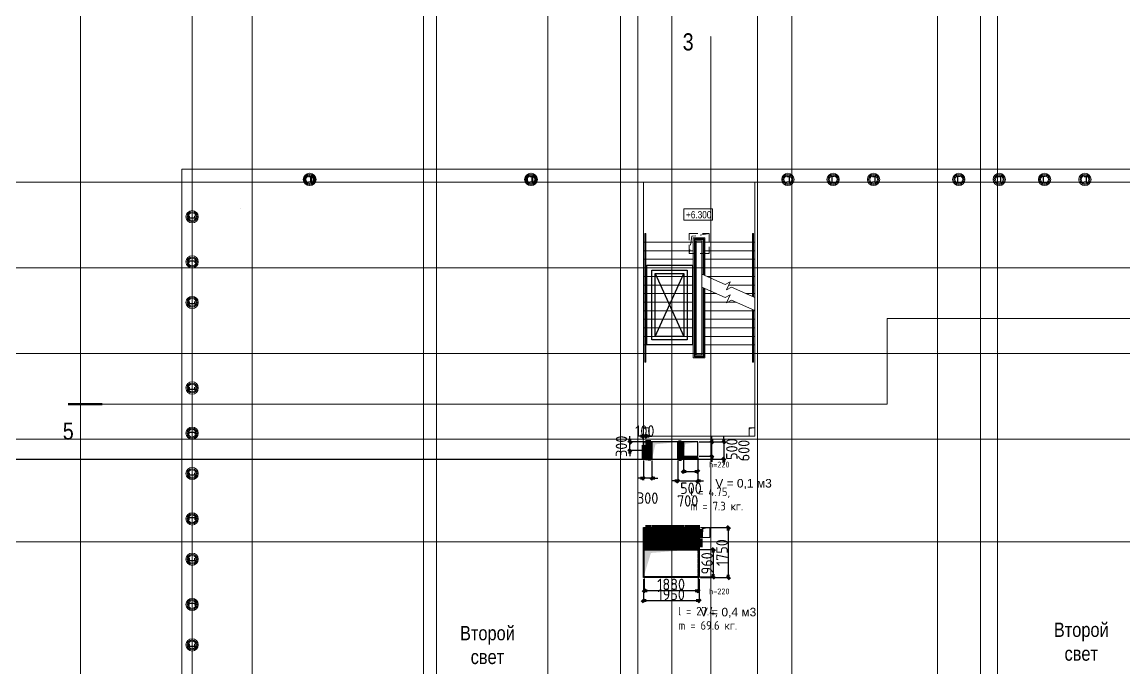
# Model space of a CAD drawing. Header units: millimetres. Extents: x -65509 to 912790, y 446 to 713294.
# Drawn here: x 148945 to 187520, y 406960 to 429590 of the extents above; entities that cross this region are included whole.
import ezdxf
from ezdxf.enums import TextEntityAlignment as Align

# ---------------------------------------------------------------- set-up
doc = ezdxf.new("R2010")
doc.units = ezdxf.units.MM
for name, pattern in [('CENTER2', [28.575, 19.05, -3.175, 3.175, -3.175]), ('DASHED', [19.05, 12.7, -6.35]), ('HIDDEN', [9.525, 6.35, -3.175])]:
    doc.linetypes.add(name, pattern=pattern)
doc.layers.get('Defpoints').update_dxf_attribs({"color": 250})
for name, color, linetype, lineweight in [('1-основные', 7, 'Continuous', 0), ('10.5) Арматура', 6, 'Continuous', 60), ('10.6) Диафрагмы', 90, 'Continuous', 30), ('АР_Отверстия', 250, 'Continuous', 9), ('АР_Отметка', 250, 'Continuous', 13), ('АР_Разрезы марка', 7, 'Continuous', 13), ('АР_Ф_ЛК', 250, 'Continuous', 5), ('ВК_Шахты', 250, 'Continuous', 9), ('КМ_Фахверки', 250, 'Continuous', 25), ('КМ_Фахверки_марка_наружные', 3, 'Continuous', 0), ('ОВ_Классы', 250, 'Continuous', 0), ('ОВ_Кондиционирование', 250, 'Continuous', 25), ('ОВ_Шахты', 250, 'Continuous', 5), ('РД_Оси_100', 250, 'Continuous', 0)]:
    doc.layers.add(name, color=color, linetype=linetype, lineweight=lineweight)
doc.layers.add('АР_Делит', color=250, linetype='Continuous', lineweight=0, plot=False)
doc.layers.add('РД_Кровля', color=250, linetype='Continuous', lineweight=25, plot=False)
doc.styles.add('Arial_Narrow_08', font='ARIALN.TTF', dxfattribs={"width": 0.8})
doc.styles.get("Standard").update_dxf_attribs({"font": 'arial.ttf'})
doc.styles.add('style1', font='ARIALN.TTF')
doc.styles.add('СПДС', font='isocpeur.ttf', dxfattribs={"width": 0.9})
doc.dimstyles.new('Размера А3', dxfattribs={"dimtxt": 400, "dimasz": 100, "dimexe": 70, "dimexo": 50, "dimgap": 20, "dimtad": 1, "dimdec": 0, "dimrnd": 10, "dimzin": 0, "dimdsep": 46, "dimtxsty": 'СПДС', "dimblk": 'ARROWHEAD_6', "dimcen": 1, "dimazin": 0, "dimtfac": 1, "dimtdec": 0, "dimtmove": 2, "dimatfit": 0, "dimfxl": 1, "dimtolj": 1, "dimtzin": 0, "dimarcsym": 0})

# ---------------------------------------------------------------- blocks, each defined once
blk = doc.blocks.new('СОШ_2200_АР_ОСИ_М100_28.05.24')
at = {"layer": 'АР_Делит', "color": 5, "linetype": 'DASHED'}
blk.add_lwpolyline([(-355, 13145), (-355, 100855), (37145, 100855), (37145, 129155), (72745, 129155), (72745, 135155), (114955, 135155), (114955, -355)], dxfattribs=at)
at = {"layer": 'РД_Оси_100', "linetype": 'CENTER2'}
for p, q in [((37500, -6155), (37500, 139938.679)), ((49960, -6155), (49960, 139938.679)), ((63600, -6155), (63600, 139938.679)), ((65100, -6155), (65100, 139938.679)), ((-5954.958, 128700), (119910, 128700)), ((-5954.958, 125700), (119910, 125700)), ((-5954.958, 122700), (119910, 122700)), ((-5954.958, 119700), (119910, 119700)), ((-5954.958, 116100), (119910, 116100)), ((35037.55, 116100), (119910, 116100))]:
    blk.add_line(p, q, dxfattribs=at)
at = {"layer": 'РД_Оси_100', "color": 1, "linetype": 'CENTER2'}
blk.add_line((39600, -6155), (39600, 139938.679), dxfattribs=at)
blk.add_lwpolyline([(33600, 139938.679), (33600, -6155)], dxfattribs=at)
at = {"layer": 'РД_Оси_100', "linetype": 'CENTER2'}
for points in [[(45530, 139938.679), (45600, 139538.679), (45600, -6163.457)], [(46060, -6163.105), (46060, 139538.679), (46130, 139938.679)], [(52500, 139938.679), (52500, -5755), (52358.276, -6155)], [(53100, 139938.679), (53100, -5755), (52949.266, -6155)], [(54300, 139938.679), (54300, -6155)], [(57300, 139938.679), (57300, -6155)], [(58500, 139938.679), (58500, -6155)], [(65700, -6155), (65700, 139938.679)]]:
    blk.add_lwpolyline(points, dxfattribs=at)
blk = doc.blocks.new('ЛК_3900х8900_2эт')
at = {"color": 5}
for points in [[(6500, 3815), (2300, 3815), (2300, 3855), (6800, 3855), (6800, 3815), (6500, 3815)], [(4129, 45), (2300, 45), (2300, 85), (4146, 85)], [(4601, 85), (6800, 85), (6800, 45), (4583, 45)]]:
    blk.add_lwpolyline(points, dxfattribs=at)
at = {"layer": 'АР_Делит'}
blk.add_lwpolyline([(-300, 3900), (8600, 3900), (8600, 0), (-300, 0)], close=True, dxfattribs=at)
at = {"layer": 'АР_Ф_ЛК', "color": 5}
for p, q in [((2600, 3900), (2600, 3855)), ((2900, 3900), (2900, 3855)), ((3200, 3900), (3200, 3855)), ((3500, 3900), (3500, 3855)), ((3800, 3900), (3800, 3855)), ((4100, 3900), (4100, 3855)), ((4400, 3900), (4400, 3855)), ((4700, 3900), (4700, 3855)), ((5000, 3900), (5000, 3855)), ((5300, 3900), (5300, 3855)), ((5600, 3900), (5600, 3855)), ((5900, 3900), (5900, 3855)), ((6200, 3900), (6200, 3855)), ((6500, 3900), (6500, 3855)), ((2600, 3815), (2600, 2155)), ((2900, 3815), (2900, 2155)), ((3200, 3815), (3200, 2155)), ((3500, 3815), (3500, 2155)), ((3800, 3815), (3800, 2155)), ((4100, 3815), (4100, 2155)), ((4400, 3815), (4400, 2155)), ((4700, 3815), (4700, 2155)), ((5000, 3815), (5000, 2155)), ((5300, 3815), (5300, 2155)), ((5600, 3815), (5600, 2155)), ((5900, 3815), (5900, 2155)), ((6200, 3815), (6200, 2155)), ((6500, 3815), (6500, 2155)), ((2600, 2115), (2600, 2090)), ((2600, 2050), (2600, 1850)), ((2900, 2115), (2900, 2090)), ((3200, 2115), (3200, 2090)), ((3500, 2115), (3500, 2090)), ((3800, 2115), (3800, 2090)), ((4100, 2115), (4100, 2090)), ((4400, 2115), (4400, 2090)), ((4700, 2115), (4700, 2090)), ((5000, 2115), (5000, 2090)), ((5300, 2115), (5300, 2090)), ((5600, 2115), (5600, 2090)), ((5900, 2115), (5900, 2090)), ((6200, 2115), (6200, 2090)), ((6500, 2115), (6500, 2090)), ((6500, 2050), (6500, 1850)), ((2600, 1810), (2600, 1785)), ((2600, 1745), (2600, 85)), ((2900, 1810), (2900, 1785)), ((2900, 1745), (2900, 85)), ((3200, 1810), (3200, 1785)), ((3200, 1745), (3200, 85)), ((3500, 1810), (3500, 1785)), ((3500, 1745), (3500, 85)), ((3800, 1810), (3800, 1785)), ((3800, 1745), (3800, 85)), ((4100, 1810), (4100, 1785)), ((4100, 1745), (4100, 85)), ((4400, 1810), (4400, 1785)), ((4400, 1745), (4400, 661)), ((4700, 1810), (4700, 1785)), ((4700, 1745), (4700, 1341)), ((5300, 1671), (5300, 85)), ((5600, 1810), (5600, 1785)), ((5600, 1745), (5600, 85)), ((5900, 1810), (5900, 1785)), ((5900, 1745), (5900, 85)), ((6200, 1810), (6200, 1785)), ((6200, 1745), (6200, 85)), ((6500, 1810), (6500, 1785)), ((6500, 1745), (6500, 85)), ((5000, 912), (5000, 85)), ((2600, 45), (2600, 0)), ((2900, 45), (2900, 0)), ((3200, 45), (3200, 0)), ((3500, 45), (3500, 0)), ((3800, 45), (3800, 0)), ((4100, 45), (4100, 0)), ((4700, 309), (4700, 85)), ((4700, 45), (4700, 0)), ((5000, 45), (5000, 0)), ((5300, 45), (5300, 0)), ((5600, 45), (5600, 0)), ((5900, 45), (5900, 0)), ((6200, 45), (6200, 0)), ((6500, 45), (6500, 0))]:
    blk.add_line(p, q, dxfattribs=at)
at = {"layer": 'АР_Ф_ЛК'}
for points in [[(6500, 2985, 0, 150, 0), (6034, 2985, 0, 0, 0), (2600, 2985, 0, 0, 0)], [(2600, 915, 0, 150, 0), (3066, 915, 0, 0, 0), (4400, 915, 0, 0, 0)], [(5122, 915, 0, 150, 0), (5588, 915, 0, 0, 0), (6500, 915, 0, 0, 0)]]:
    blk.add_lwpolyline(points, format="xyseb", dxfattribs=at)
at = {"layer": 'АР_Ф_ЛК', "color": 5}
for points in [[(4878, 1745), (2445, 1745), (2445, 2155), (6655, 2155), (6655, 1745), (5333, 1745)], [(4896, 1785), (2485, 1785), (2485, 2115), (6615, 2115), (6615, 1785), (5350, 1785)], [(4907, 1810), (2510, 1810), (2510, 2090), (6590, 2090), (6590, 1810), (5361, 1810)]]:
    blk.add_lwpolyline(points, dxfattribs=at)
for points in [[(2550, 2050), (6550, 2050), (6550, 1850), (2550, 1850)], [(2600, 2050), (6500, 2050), (6500, 1850), (2600, 1850)]]:
    blk.add_lwpolyline(points, close=True, dxfattribs=at)
at = {"layer": 'АР_Ф_ЛК', "lineweight": 0}
for points in [[(4924, 1850), (4567, 1039), (4659, 862), (4373, 988), (4466, 811), (4109, 0)], [(5379, 1850), (5022, 1039), (5114, 862), (4828, 988), (4921, 811), (4564, 0)]]:
    blk.add_lwpolyline(points, dxfattribs=at)
blk = doc.blocks.new('Отметка_план')
at = {"color": 7}
blk.add_lwpolyline([(0, 0), (10, 0), (10, 4), (0, 4)], close=True, dxfattribs=at)
at = {"style": 'Arial_Narrow_08', "width": 0.8}
blk.add_attdef('OTMG', text='', height=2.5, dxfattribs=at).set_placement((9.06, 0.7), align=Align.RIGHT)
blk = doc.blocks.new('otv')
at = {"linetype": 'Continuous'}
blk.add_lwpolyline([(0, -1), (0, 0), (1, 0), (1, -1)], close=True, dxfattribs=at)
blk.add_solid([(0, -1), (0, 0), (0.135, -0.137), (1, 0)], dxfattribs=at)
blk = doc.blocks.new('Люк_ЛК_кровля')
for points in [[(-300, 1300), (2500, 1300), (2500, -300), (-300, -300)], [(-120, 1120), (2320, 1120), (2320, -120), (-120, -120)], [(0, 1000), (2200, 1000), (2200, 0), (0, 0)]]:
    blk.add_lwpolyline(points, close=True)
for points in [[(0, 1000), (2200, 0)], [(2200, 1000), (0, 0)]]:
    blk.add_lwpolyline(points)
blk = doc.blocks.new('otv пунктир')
at = {"linetype": 'HIDDEN', "ltscale": 0.07}
blk.add_lwpolyline([(0, 0), (0, 1), (1, 1), (1, 0)], close=True, dxfattribs=at)
blk.add_lwpolyline([(0, 1), (0.135, 0.137), (1, 0)], dxfattribs=at)
blk = doc.blocks.new('Ф_пеноблок 200')
at = {"layer": 'АР_Делит', "color": 1}
for radius in [216, 173, 136]:
    blk.add_circle((103, -42), radius, dxfattribs=at)
at = {"layer": 'КМ_Фахверки'}
blk.add_lwpolyline([(0, -75), (0, 0), (200, 0), (200, -75)], dxfattribs=at)
blk = doc.blocks.new('ARROWHEAD_6')
at = {"color": 0, "linetype": 'Continuous'}
for p, q in [((0, 0), (-1, 0)), ((-0.5, -0.5), (0.5, 0.5))]:
    blk.add_line(p, q, dxfattribs=at)
blk = doc.blocks.new('*D924')
at = {"layer": '10.6) Диафрагмы', "color": 0, "lineweight": -2, "transparency": 16777216}
for p, q in [((170729, 410099), (170729, 409598)), ((172609, 410099), (172609, 409598)), ((172509, 409668), (170829, 409668))]:
    blk.add_line(p, q, dxfattribs=at)
at = {"layer": 'Defpoints', "color": 0, "lineweight": 25, "transparency": 16777216}
for p in [(170729, 410149), (172609, 410149), (170729, 409668)]:
    blk.add_point(p, dxfattribs=at)
at = {"layer": '10.6) Диафрагмы', "color": 0, "lineweight": -2, "transparency": 16777216, "xscale": 100, "yscale": 100, "zscale": 100, "rotation": 180}
blk.add_blockref('ARROWHEAD_6', (170729, 409668), dxfattribs=at)
at = {"layer": '10.6) Диафрагмы', "color": 0, "lineweight": -2, "transparency": 16777216, "xscale": 100, "yscale": 100, "zscale": 100}
blk.add_blockref('ARROWHEAD_6', (172609, 409668), dxfattribs=at)
at = {"layer": '10.6) Диафрагмы', "color": 0, "lineweight": 25, "transparency": 16777216, "insert": (171669, 409888), "char_height": 400, "attachment_point": 5, "style": 'СПДС'}
blk.add_mtext('\\A1;1880', dxfattribs=at)
blk = doc.blocks.new('*D925')
at = {"layer": '10.6) Диафрагмы', "color": 0, "lineweight": -2, "transparency": 16777216}
for p, q in [((170697, 410077), (170697, 409249)), ((172647, 410077), (172647, 409249)), ((170797, 409319), (172547, 409319))]:
    blk.add_line(p, q, dxfattribs=at)
at = {"layer": 'Defpoints', "color": 0, "lineweight": 25, "transparency": 16777216}
for p in [(170697, 410127), (172647, 410127), (172647, 409319)]:
    blk.add_point(p, dxfattribs=at)
at = {"layer": '10.6) Диафрагмы', "color": 0, "lineweight": -2, "transparency": 16777216, "xscale": 100, "yscale": 100, "zscale": 100, "rotation": 180}
blk.add_blockref('ARROWHEAD_6', (170697, 409319), dxfattribs=at)
at = {"layer": '10.6) Диафрагмы', "color": 0, "lineweight": -2, "transparency": 16777216, "xscale": 100, "yscale": 100, "zscale": 100}
blk.add_blockref('ARROWHEAD_6', (172647, 409319), dxfattribs=at)
at = {"layer": '10.6) Диафрагмы', "color": 0, "lineweight": 25, "transparency": 16777216, "insert": (171672, 409539), "char_height": 400, "attachment_point": 5, "style": 'СПДС'}
blk.add_mtext('\\A1;1950', dxfattribs=at)
blk = doc.blocks.new('*D926')
at = {"layer": '10.6) Диафрагмы', "color": 0, "lineweight": -2, "transparency": 16777216}
for p, q in [((172659, 411105), (173215, 411105)), ((173145, 411005), (173145, 410249)), ((172659, 410149), (173215, 410149))]:
    blk.add_line(p, q, dxfattribs=at)
at = {"layer": 'Defpoints', "color": 0, "lineweight": 25, "transparency": 16777216}
for p in [(172609, 411105), (172609, 410149), (173145, 410149)]:
    blk.add_point(p, dxfattribs=at)
at = {"layer": '10.6) Диафрагмы', "color": 0, "lineweight": -2, "transparency": 16777216, "xscale": 100, "yscale": 100, "zscale": 100}
for p, rotation in [((173145, 411105), 90), ((173145, 410149), 270)]:
    blk.add_blockref('ARROWHEAD_6', p, dxfattribs=dict(at, rotation=rotation))
at = {"layer": '10.6) Диафрагмы', "color": 0, "lineweight": 25, "transparency": 16777216, "insert": (172925, 410627), "char_height": 400, "attachment_point": 5, "rotation": 90, "style": 'СПДС'}
blk.add_mtext('\\A1;960', dxfattribs=at)
blk = doc.blocks.new('*D927')
at = {"layer": '10.6) Диафрагмы', "color": 0, "lineweight": -2, "transparency": 16777216}
for p, q in [((172697, 411877), (173739, 411877)), ((173669, 411777), (173669, 410227)), ((172698, 410127), (173739, 410127))]:
    blk.add_line(p, q, dxfattribs=at)
at = {"layer": 'Defpoints', "color": 0, "lineweight": 25, "transparency": 16777216}
for p in [(172647, 411877), (172648, 410127), (173669, 410127)]:
    blk.add_point(p, dxfattribs=at)
at = {"layer": '10.6) Диафрагмы', "color": 0, "lineweight": -2, "transparency": 16777216, "xscale": 100, "yscale": 100, "zscale": 100}
for p, rotation in [((173669, 411877), 90), ((173669, 410127), 270)]:
    blk.add_blockref('ARROWHEAD_6', p, dxfattribs=dict(at, rotation=rotation))
at = {"layer": '10.6) Диафрагмы', "color": 0, "lineweight": 25, "transparency": 16777216, "insert": (173449, 411002), "char_height": 400, "attachment_point": 5, "rotation": 90, "style": 'СПДС'}
blk.add_mtext('\\A1;1750', dxfattribs=at)
blk = doc.blocks.new('*D928')
at = {"layer": '10.6) Диафрагмы', "color": 0, "lineweight": -2, "transparency": 16777216}
for p, q in [((173093, 414977), (173093, 415077)), ((172647, 414877), (173163, 414877)), ((173093, 414377), (173093, 414877)), ((172647, 414377), (173163, 414377)), ((173093, 414277), (173093, 414177))]:
    blk.add_line(p, q, dxfattribs=at)
at = {"layer": 'Defpoints', "color": 0, "lineweight": 25, "transparency": 16777216}
for p in [(172597, 414877), (173093, 414877), (172597, 414377)]:
    blk.add_point(p, dxfattribs=at)
at = {"layer": '10.6) Диафрагмы', "color": 0, "lineweight": -2, "transparency": 16777216, "xscale": 100, "yscale": 100, "zscale": 100}
for p, rotation in [((173093, 414877), 270), ((173093, 414377), 90)]:
    blk.add_blockref('ARROWHEAD_6', p, dxfattribs=dict(at, rotation=rotation))
at = {"layer": '10.6) Диафрагмы', "color": 0, "lineweight": 25, "transparency": 16777216, "insert": (173793, 414627), "char_height": 400, "attachment_point": 5, "rotation": 90, "style": 'СПДС'}
blk.add_mtext('\\A1;500', dxfattribs=at)
blk = doc.blocks.new('*D929')
at = {"layer": '10.6) Диафрагмы', "color": 0, "lineweight": -2, "transparency": 16777216}
for p, q in [((173514, 414977), (173514, 415077)), ((172647, 414877), (173584, 414877)), ((173514, 414877), (173514, 414278)), ((50, 414278), (173584, 414278)), ((173514, 414178), (173514, 414078))]:
    blk.add_line(p, q, dxfattribs=at)
at = {"layer": 'Defpoints', "color": 0, "lineweight": 25, "transparency": 16777216}
for p in [(172597, 414877), (0, 414278), (173514, 414278)]:
    blk.add_point(p, dxfattribs=at)
at = {"layer": '10.6) Диафрагмы', "color": 0, "lineweight": -2, "transparency": 16777216, "xscale": 100, "yscale": 100, "zscale": 100}
for p, rotation in [((173514, 414877), 270), ((173514, 414278), 90)]:
    blk.add_blockref('ARROWHEAD_6', p, dxfattribs=dict(at, rotation=rotation))
at = {"layer": '10.6) Диафрагмы', "color": 0, "lineweight": 25, "transparency": 16777216, "insert": (174214, 414577), "char_height": 400, "attachment_point": 5, "rotation": 90, "style": 'СПДС'}
blk.add_mtext('\\A1;600', dxfattribs=at)
blk = doc.blocks.new('*D930')
at = {"layer": '10.6) Диафрагмы', "color": 0, "lineweight": -2, "transparency": 16777216}
for p, q in [((171897, 414227), (171897, 413443)), ((172597, 414228), (172597, 413443)), ((171797, 413513), (171697, 413513)), ((171897, 413513), (172597, 413513)), ((172697, 413513), (172797, 413513))]:
    blk.add_line(p, q, dxfattribs=at)
at = {"layer": 'Defpoints', "color": 0, "lineweight": 25, "transparency": 16777216}
for p in [(171897, 414277), (172597, 414278), (172597, 413513)]:
    blk.add_point(p, dxfattribs=at)
at = {"layer": '10.6) Диафрагмы', "color": 0, "lineweight": -2, "transparency": 16777216, "xscale": 100, "yscale": 100, "zscale": 100}
blk.add_blockref('ARROWHEAD_6', (171897, 413513), dxfattribs=at)
at = {"layer": '10.6) Диафрагмы', "color": 0, "lineweight": -2, "transparency": 16777216, "xscale": 100, "yscale": 100, "zscale": 100, "rotation": 180}
blk.add_blockref('ARROWHEAD_6', (172597, 413513), dxfattribs=at)
at = {"layer": '10.6) Диафрагмы', "color": 0, "lineweight": 25, "transparency": 16777216, "insert": (172247, 412813), "char_height": 400, "attachment_point": 5, "style": 'СПДС'}
blk.add_mtext('\\A1;700', dxfattribs=at)
blk = doc.blocks.new('*D931')
at = {"layer": '10.6) Диафрагмы', "color": 0, "lineweight": -2, "transparency": 16777216}
for p, q in [((172097, 414327), (172097, 413778)), ((172597, 414327), (172597, 413778)), ((172197, 413848), (172497, 413848))]:
    blk.add_line(p, q, dxfattribs=at)
at = {"layer": 'Defpoints', "color": 0, "lineweight": 25, "transparency": 16777216}
for p in [(172097, 414377), (172597, 414377), (172597, 413848)]:
    blk.add_point(p, dxfattribs=at)
at = {"layer": '10.6) Диафрагмы', "color": 0, "lineweight": -2, "transparency": 16777216, "xscale": 100, "yscale": 100, "zscale": 100, "rotation": 180}
blk.add_blockref('ARROWHEAD_6', (172097, 413848), dxfattribs=at)
at = {"layer": '10.6) Диафрагмы', "color": 0, "lineweight": -2, "transparency": 16777216, "xscale": 100, "yscale": 100, "zscale": 100}
blk.add_blockref('ARROWHEAD_6', (172597, 413848), dxfattribs=at)
at = {"layer": '10.6) Диафрагмы', "color": 0, "lineweight": 25, "transparency": 16777216, "insert": (172362, 413258), "char_height": 400, "attachment_point": 5, "style": 'СПДС'}
blk.add_mtext('\\A1;500', dxfattribs=at)
blk = doc.blocks.new('*D932')
at = {"layer": '10.6) Диафрагмы', "color": 0, "lineweight": -2, "transparency": 16777216}
for p, q in [((170697, 414228), (170697, 413540)), ((170997, 414228), (170997, 413540)), ((170597, 413610), (170497, 413610)), ((170997, 413610), (170697, 413610)), ((171097, 413610), (171197, 413610))]:
    blk.add_line(p, q, dxfattribs=at)
at = {"layer": 'Defpoints', "color": 0, "lineweight": 25, "transparency": 16777216}
for p in [(170697, 414278), (170997, 414278), (170697, 413610)]:
    blk.add_point(p, dxfattribs=at)
at = {"layer": '10.6) Диафрагмы', "color": 0, "lineweight": -2, "transparency": 16777216, "xscale": 100, "yscale": 100, "zscale": 100}
blk.add_blockref('ARROWHEAD_6', (170697, 413610), dxfattribs=at)
at = {"layer": '10.6) Диафрагмы', "color": 0, "lineweight": -2, "transparency": 16777216, "xscale": 100, "yscale": 100, "zscale": 100, "rotation": 180}
blk.add_blockref('ARROWHEAD_6', (170997, 413610), dxfattribs=at)
at = {"layer": '10.6) Диафрагмы', "color": 0, "lineweight": 25, "transparency": 16777216, "insert": (170847, 412910), "char_height": 400, "attachment_point": 5, "style": 'СПДС'}
blk.add_mtext('\\A1;300', dxfattribs=at)
blk = doc.blocks.new('*D933')
at = {"layer": '10.6) Диафрагмы', "color": 0, "lineweight": -2, "transparency": 16777216}
for p, q in [((170597, 415077), (170497, 415077)), ((170697, 414927), (170697, 415147)), ((170797, 415077), (170697, 415077)), ((170797, 415127), (170797, 415147)), ((170897, 415077), (170997, 415077))]:
    blk.add_line(p, q, dxfattribs=at)
at = {"layer": 'Defpoints', "color": 0, "lineweight": 25, "transparency": 16777216}
for p in [(170697, 415077), (170797, 415077), (170697, 414877)]:
    blk.add_point(p, dxfattribs=at)
at = {"layer": '10.6) Диафрагмы', "color": 0, "lineweight": -2, "transparency": 16777216, "xscale": 100, "yscale": 100, "zscale": 100}
blk.add_blockref('ARROWHEAD_6', (170697, 415077), dxfattribs=at)
at = {"layer": '10.6) Диафрагмы', "color": 0, "lineweight": -2, "transparency": 16777216, "xscale": 100, "yscale": 100, "zscale": 100, "rotation": 180}
blk.add_blockref('ARROWHEAD_6', (170797, 415077), dxfattribs=at)
at = {"layer": '10.6) Диафрагмы', "color": 0, "lineweight": 25, "transparency": 16777216, "insert": (170747, 415262), "char_height": 400, "attachment_point": 5, "style": 'СПДС'}
blk.add_mtext('\\A1;100', dxfattribs=at)
blk = doc.blocks.new('*D934')
at = {"layer": '10.6) Диафрагмы', "color": 0, "lineweight": -2, "transparency": 16777216}
for p, q in [((170228, 414977), (170228, 415077)), ((170743, 414877), (170158, 414877)), ((170228, 414577), (170228, 414877)), ((170743, 414577), (170158, 414577)), ((170228, 414477), (170228, 414377))]:
    blk.add_line(p, q, dxfattribs=at)
at = {"layer": 'Defpoints', "color": 0, "lineweight": 25, "transparency": 16777216}
for p in [(170228, 414877), (170793, 414877), (170793, 414577)]:
    blk.add_point(p, dxfattribs=at)
at = {"layer": '10.6) Диафрагмы', "color": 0, "lineweight": -2, "transparency": 16777216, "xscale": 100, "yscale": 100, "zscale": 100}
for p, rotation in [((170228, 414877), 270), ((170228, 414577), 90)]:
    blk.add_blockref('ARROWHEAD_6', p, dxfattribs=dict(at, rotation=rotation))
at = {"layer": '10.6) Диафрагмы', "color": 0, "lineweight": 25, "transparency": 16777216, "insert": (169928, 414727), "char_height": 400, "attachment_point": 5, "rotation": 90, "style": 'СПДС'}
blk.add_mtext('\\A1;300', dxfattribs=at)
blk = doc.blocks.new('*D1027')
at = {"layer": '10.5) Арматура', "color": 0, "lineweight": -2, "transparency": 16777216}
for p, q in [((170729, 410099), (170729, 409598)), ((172609, 410099), (172609, 409598)), ((172509, 409668), (170829, 409668))]:
    blk.add_line(p, q, dxfattribs=at)
at = {"layer": 'Defpoints', "color": 0, "lineweight": 25, "transparency": 16777216}
for p in [(170729, 410149), (172609, 410149), (170729, 409668)]:
    blk.add_point(p, dxfattribs=at)
at = {"layer": '10.5) Арматура', "color": 0, "lineweight": -2, "transparency": 16777216, "xscale": 100, "yscale": 100, "zscale": 100, "rotation": 180}
blk.add_blockref('ARROWHEAD_6', (170729, 409668), dxfattribs=at)
at = {"layer": '10.5) Арматура', "color": 0, "lineweight": -2, "transparency": 16777216, "xscale": 100, "yscale": 100, "zscale": 100}
blk.add_blockref('ARROWHEAD_6', (172609, 409668), dxfattribs=at)
at = {"layer": '10.5) Арматура', "color": 0, "lineweight": 25, "transparency": 16777216, "insert": (171669, 409888), "char_height": 400, "attachment_point": 5, "style": 'СПДС'}
blk.add_mtext('\\A1;1880', dxfattribs=at)
blk = doc.blocks.new('*D1028')
at = {"layer": '10.5) Арматура', "color": 0, "lineweight": -2, "transparency": 16777216}
for p, q in [((170697, 410077), (170697, 409249)), ((172647, 410077), (172647, 409249)), ((170797, 409319), (172547, 409319))]:
    blk.add_line(p, q, dxfattribs=at)
at = {"layer": 'Defpoints', "color": 0, "lineweight": 25, "transparency": 16777216}
for p in [(170697, 410127), (172647, 410127), (172647, 409319)]:
    blk.add_point(p, dxfattribs=at)
at = {"layer": '10.5) Арматура', "color": 0, "lineweight": -2, "transparency": 16777216, "xscale": 100, "yscale": 100, "zscale": 100, "rotation": 180}
blk.add_blockref('ARROWHEAD_6', (170697, 409319), dxfattribs=at)
at = {"layer": '10.5) Арматура', "color": 0, "lineweight": -2, "transparency": 16777216, "xscale": 100, "yscale": 100, "zscale": 100}
blk.add_blockref('ARROWHEAD_6', (172647, 409319), dxfattribs=at)
at = {"layer": '10.5) Арматура', "color": 0, "lineweight": 25, "transparency": 16777216, "insert": (171672, 409539), "char_height": 400, "attachment_point": 5, "style": 'СПДС'}
blk.add_mtext('\\A1;1950', dxfattribs=at)
blk = doc.blocks.new('*D1029')
at = {"layer": '10.5) Арматура', "color": 0, "lineweight": -2, "transparency": 16777216}
for p, q in [((172659, 411105), (173215, 411105)), ((173145, 411005), (173145, 410249)), ((172659, 410149), (173215, 410149))]:
    blk.add_line(p, q, dxfattribs=at)
at = {"layer": 'Defpoints', "color": 0, "lineweight": 25, "transparency": 16777216}
for p in [(172609, 411105), (172609, 410149), (173145, 410149)]:
    blk.add_point(p, dxfattribs=at)
at = {"layer": '10.5) Арматура', "color": 0, "lineweight": -2, "transparency": 16777216, "xscale": 100, "yscale": 100, "zscale": 100}
for p, rotation in [((173145, 411105), 90), ((173145, 410149), 270)]:
    blk.add_blockref('ARROWHEAD_6', p, dxfattribs=dict(at, rotation=rotation))
at = {"layer": '10.5) Арматура', "color": 0, "lineweight": 25, "transparency": 16777216, "insert": (172925, 410627), "char_height": 400, "attachment_point": 5, "rotation": 90, "style": 'СПДС'}
blk.add_mtext('\\A1;960', dxfattribs=at)
blk = doc.blocks.new('*D1030')
at = {"layer": '10.5) Арматура', "color": 0, "lineweight": -2, "transparency": 16777216}
for p, q in [((172697, 411877), (173739, 411877)), ((173669, 411777), (173669, 410227)), ((172698, 410127), (173739, 410127))]:
    blk.add_line(p, q, dxfattribs=at)
at = {"layer": 'Defpoints', "color": 0, "lineweight": 25, "transparency": 16777216}
for p in [(172647, 411877), (172648, 410127), (173669, 410127)]:
    blk.add_point(p, dxfattribs=at)
at = {"layer": '10.5) Арматура', "color": 0, "lineweight": -2, "transparency": 16777216, "xscale": 100, "yscale": 100, "zscale": 100}
for p, rotation in [((173669, 411877), 90), ((173669, 410127), 270)]:
    blk.add_blockref('ARROWHEAD_6', p, dxfattribs=dict(at, rotation=rotation))
at = {"layer": '10.5) Арматура', "color": 0, "lineweight": 25, "transparency": 16777216, "insert": (173449, 411002), "char_height": 400, "attachment_point": 5, "rotation": 90, "style": 'СПДС'}
blk.add_mtext('\\A1;1750', dxfattribs=at)
blk = doc.blocks.new('*D1031')
at = {"layer": '10.5) Арматура', "color": 0, "lineweight": -2, "transparency": 16777216}
for p, q in [((173093, 414977), (173093, 415077)), ((172647, 414877), (173163, 414877)), ((173093, 414377), (173093, 414877)), ((172647, 414377), (173163, 414377)), ((173093, 414277), (173093, 414177))]:
    blk.add_line(p, q, dxfattribs=at)
at = {"layer": 'Defpoints', "color": 0, "lineweight": 25, "transparency": 16777216}
for p in [(172597, 414877), (173093, 414877), (172597, 414377)]:
    blk.add_point(p, dxfattribs=at)
at = {"layer": '10.5) Арматура', "color": 0, "lineweight": -2, "transparency": 16777216, "xscale": 100, "yscale": 100, "zscale": 100}
for p, rotation in [((173093, 414877), 270), ((173093, 414377), 90)]:
    blk.add_blockref('ARROWHEAD_6', p, dxfattribs=dict(at, rotation=rotation))
at = {"layer": '10.5) Арматура', "color": 0, "lineweight": 25, "transparency": 16777216, "insert": (173793, 414627), "char_height": 400, "attachment_point": 5, "rotation": 90, "style": 'СПДС'}
blk.add_mtext('\\A1;500', dxfattribs=at)
blk = doc.blocks.new('*D1032')
at = {"layer": '10.5) Арматура', "color": 0, "lineweight": -2, "transparency": 16777216}
for p, q in [((173514, 414977), (173514, 415077)), ((172647, 414877), (173584, 414877)), ((173514, 414877), (173514, 414278)), ((50, 414278), (173584, 414278)), ((173514, 414178), (173514, 414078))]:
    blk.add_line(p, q, dxfattribs=at)
at = {"layer": 'Defpoints', "color": 0, "lineweight": 25, "transparency": 16777216}
for p in [(172597, 414877), (0, 414278), (173514, 414278)]:
    blk.add_point(p, dxfattribs=at)
at = {"layer": '10.5) Арматура', "color": 0, "lineweight": -2, "transparency": 16777216, "xscale": 100, "yscale": 100, "zscale": 100}
for p, rotation in [((173514, 414877), 270), ((173514, 414278), 90)]:
    blk.add_blockref('ARROWHEAD_6', p, dxfattribs=dict(at, rotation=rotation))
at = {"layer": '10.5) Арматура', "color": 0, "lineweight": 25, "transparency": 16777216, "insert": (174214, 414577), "char_height": 400, "attachment_point": 5, "rotation": 90, "style": 'СПДС'}
blk.add_mtext('\\A1;600', dxfattribs=at)
blk = doc.blocks.new('*D1001')
at = {"layer": '10.5) Арматура', "color": 0, "lineweight": -2, "transparency": 16777216}
for p, q in [((171897, 414227), (171897, 413443)), ((172597, 414228), (172597, 413443)), ((171797, 413513), (171697, 413513)), ((171897, 413513), (172597, 413513)), ((172697, 413513), (172797, 413513))]:
    blk.add_line(p, q, dxfattribs=at)
at = {"layer": 'Defpoints', "color": 0, "lineweight": 25, "transparency": 16777216}
for p in [(171897, 414277), (172597, 414278), (172597, 413513)]:
    blk.add_point(p, dxfattribs=at)
at = {"layer": '10.5) Арматура', "color": 0, "lineweight": -2, "transparency": 16777216, "xscale": 100, "yscale": 100, "zscale": 100}
blk.add_blockref('ARROWHEAD_6', (171897, 413513), dxfattribs=at)
at = {"layer": '10.5) Арматура', "color": 0, "lineweight": -2, "transparency": 16777216, "xscale": 100, "yscale": 100, "zscale": 100, "rotation": 180}
blk.add_blockref('ARROWHEAD_6', (172597, 413513), dxfattribs=at)
at = {"layer": '10.5) Арматура', "color": 0, "lineweight": 25, "transparency": 16777216, "insert": (172247, 412813), "char_height": 400, "attachment_point": 5, "style": 'СПДС'}
blk.add_mtext('\\A1;700', dxfattribs=at)
blk = doc.blocks.new('*D1033')
at = {"layer": '10.5) Арматура', "color": 0, "lineweight": -2, "transparency": 16777216}
for p, q in [((172097, 414327), (172097, 413778)), ((172597, 414327), (172597, 413778)), ((172197, 413848), (172497, 413848))]:
    blk.add_line(p, q, dxfattribs=at)
at = {"layer": 'Defpoints', "color": 0, "lineweight": 25, "transparency": 16777216}
for p in [(172097, 414377), (172597, 414377), (172597, 413848)]:
    blk.add_point(p, dxfattribs=at)
at = {"layer": '10.5) Арматура', "color": 0, "lineweight": -2, "transparency": 16777216, "xscale": 100, "yscale": 100, "zscale": 100, "rotation": 180}
blk.add_blockref('ARROWHEAD_6', (172097, 413848), dxfattribs=at)
at = {"layer": '10.5) Арматура', "color": 0, "lineweight": -2, "transparency": 16777216, "xscale": 100, "yscale": 100, "zscale": 100}
blk.add_blockref('ARROWHEAD_6', (172597, 413848), dxfattribs=at)
at = {"layer": '10.5) Арматура', "color": 0, "lineweight": 25, "transparency": 16777216, "insert": (172362, 413258), "char_height": 400, "attachment_point": 5, "style": 'СПДС'}
blk.add_mtext('\\A1;500', dxfattribs=at)
blk = doc.blocks.new('*D1002')
at = {"layer": '10.5) Арматура', "color": 0, "lineweight": -2, "transparency": 16777216}
for p, q in [((170697, 414228), (170697, 413540)), ((170997, 414228), (170997, 413540)), ((170597, 413610), (170497, 413610)), ((170997, 413610), (170697, 413610)), ((171097, 413610), (171197, 413610))]:
    blk.add_line(p, q, dxfattribs=at)
at = {"layer": 'Defpoints', "color": 0, "lineweight": 25, "transparency": 16777216}
for p in [(170697, 414278), (170997, 414278), (170697, 413610)]:
    blk.add_point(p, dxfattribs=at)
at = {"layer": '10.5) Арматура', "color": 0, "lineweight": -2, "transparency": 16777216, "xscale": 100, "yscale": 100, "zscale": 100}
blk.add_blockref('ARROWHEAD_6', (170697, 413610), dxfattribs=at)
at = {"layer": '10.5) Арматура', "color": 0, "lineweight": -2, "transparency": 16777216, "xscale": 100, "yscale": 100, "zscale": 100, "rotation": 180}
blk.add_blockref('ARROWHEAD_6', (170997, 413610), dxfattribs=at)
at = {"layer": '10.5) Арматура', "color": 0, "lineweight": 25, "transparency": 16777216, "insert": (170847, 412910), "char_height": 400, "attachment_point": 5, "style": 'СПДС'}
blk.add_mtext('\\A1;300', dxfattribs=at)
blk = doc.blocks.new('*D1003')
at = {"layer": '10.5) Арматура', "color": 0, "lineweight": -2, "transparency": 16777216}
for p, q in [((170597, 415077), (170497, 415077)), ((170697, 414927), (170697, 415147)), ((170797, 415077), (170697, 415077)), ((170797, 415127), (170797, 415147)), ((170897, 415077), (170997, 415077))]:
    blk.add_line(p, q, dxfattribs=at)
at = {"layer": 'Defpoints', "color": 0, "lineweight": 25, "transparency": 16777216}
for p in [(170697, 415077), (170797, 415077), (170697, 414877)]:
    blk.add_point(p, dxfattribs=at)
at = {"layer": '10.5) Арматура', "color": 0, "lineweight": -2, "transparency": 16777216, "xscale": 100, "yscale": 100, "zscale": 100}
blk.add_blockref('ARROWHEAD_6', (170697, 415077), dxfattribs=at)
at = {"layer": '10.5) Арматура', "color": 0, "lineweight": -2, "transparency": 16777216, "xscale": 100, "yscale": 100, "zscale": 100, "rotation": 180}
blk.add_blockref('ARROWHEAD_6', (170797, 415077), dxfattribs=at)
at = {"layer": '10.5) Арматура', "color": 0, "lineweight": 25, "transparency": 16777216, "insert": (170747, 415262), "char_height": 400, "attachment_point": 5, "style": 'СПДС'}
blk.add_mtext('\\A1;100', dxfattribs=at)
blk = doc.blocks.new('*D1034')
at = {"layer": '10.5) Арматура', "color": 0, "lineweight": -2, "transparency": 16777216}
for p, q in [((170228, 414977), (170228, 415077)), ((170743, 414877), (170158, 414877)), ((170228, 414577), (170228, 414877)), ((170743, 414577), (170158, 414577)), ((170228, 414477), (170228, 414377))]:
    blk.add_line(p, q, dxfattribs=at)
at = {"layer": 'Defpoints', "color": 0, "lineweight": 25, "transparency": 16777216}
for p in [(170228, 414877), (170793, 414877), (170793, 414577)]:
    blk.add_point(p, dxfattribs=at)
at = {"layer": '10.5) Арматура', "color": 0, "lineweight": -2, "transparency": 16777216, "xscale": 100, "yscale": 100, "zscale": 100}
for p, rotation in [((170228, 414877), 270), ((170228, 414577), 90)]:
    blk.add_blockref('ARROWHEAD_6', p, dxfattribs=dict(at, rotation=rotation))
at = {"layer": '10.5) Арматура', "color": 0, "lineweight": 25, "transparency": 16777216, "insert": (169928, 414727), "char_height": 400, "attachment_point": 5, "rotation": 90, "style": 'СПДС'}
blk.add_mtext('\\A1;300', dxfattribs=at)

msp = doc.modelspace()

# ---------------------------------------------------------------- hatches: boundary and pattern name
at = {"layer": '10.6) Диафрагмы'}
h = msp.add_hatch(dxfattribs=at)
h.set_pattern_fill('ANSI31', color=256)
h.paths.add_polyline_path([(170997.159, 414876.733), (170797.159, 414876.733), (170797.159, 414576.733), (170697.161, 414576.733), (170697.161, 414277.638), (170997.159, 414277.638)])
h.paths.add_polyline_path([(172597.159, 414376.733), (172097.159, 414376.733), (172097.159, 414876.733), (171897.159, 414876.733), (171897.159, 414277.638), (172597.159, 414277.638)])
h = msp.add_hatch(dxfattribs=at)
h.set_pattern_fill('ANSI31', color=256)
h.paths.add_polyline_path([(170728.921, 411104.653), (172609.453, 411104.653), (172609.453, 410148.947), (170728.921, 410148.947)], flags=16)
h.paths.add_polyline_path([(170697.156, 411876.733), (172647.156, 411876.733), (172647.156, 410126.733), (170697.156, 410126.733)])

# ---------------------------------------------------------------- linework, layer by layer
at = {"layer": '1-основные'}
msp.add_lwpolyline([(171056.421, 411376.733), (167617.292, 411376.733)], dxfattribs=at)
at = {"layer": '10.5) Арматура'}
for points in [[(170647.79, 414715.882), (170974.698, 414715.882)], [(170822.337, 414242.332), (170822.337, 414937.406)], [(170913.551, 414939.922), (170913.551, 414232.375)], [(171874.695, 414800.482), (172075.226, 414800.482)], [(171978.702, 414218.412), (171973.254, 414928.72)], [(170647.79, 414624.194), (170974.698, 414624.194)], [(170647.79, 414520.982), (170974.698, 414520.982)], [(170647.79, 414420.419), (170974.698, 414420.419)], [(170647.79, 414323.48), (170974.698, 414323.48)], [(171874.695, 414684.9), (172075.226, 414684.9)], [(171874.695, 414579.977), (172075.226, 414579.977)], [(171874.695, 414442.803), (172075.226, 414442.803)], [(171874.695, 414330.216), (172075.226, 414330.216)], [(172767.541, 411776.324), (170697.155, 411776.327)], [(172767.541, 411668.484), (170697.155, 411668.486)], [(170821.001, 411960.049), (170821.001, 411126.733)], [(170927.11, 411960.049), (170927.11, 411126.732)], [(171033.219, 411960.049), (171033.219, 411126.732)], [(171139.329, 411960.049), (171139.329, 411126.732)], [(171245.438, 411960.049), (171245.438, 411126.732)], [(171351.547, 411960.049), (171351.547, 411126.732)], [(171457.656, 411960.049), (171457.656, 411126.732)], [(171563.765, 411960.049), (171563.765, 411126.732)], [(171669.874, 411960.048), (171669.874, 411126.731)], [(171775.984, 411960.048), (171775.984, 411126.731)], [(171882.093, 411960.048), (171882.093, 411126.731)], [(171988.202, 411960.048), (171988.202, 411126.731)], [(172094.311, 411960.048), (172094.311, 411126.731)], [(172200.42, 411960.048), (172200.42, 411126.731)], [(172306.53, 411960.049), (172306.53, 411126.732)], [(172412.639, 411960.049), (172412.639, 411126.732)], [(172518.748, 411960.047), (172518.748, 411126.73)], [(172624.857, 411960.047), (172624.857, 411126.73)], [(172767.54, 411344.961), (170697.154, 411344.964)], [(172767.541, 411560.643), (170697.155, 411560.646)], [(172767.541, 411452.802), (170697.155, 411452.805)], [(172767.541, 411237.121), (170697.155, 411237.123)]]:
    msp.add_lwpolyline(points, dxfattribs=at)
at = {"layer": '10.6) Диафрагмы'}
for points in [[(170797.159, 414576.733), (170697.159, 414576.733), (170697.159, 414876.733), (170797.159, 414876.733)], [(170697.161, 414277.638), (172597.159, 414277.638), (172597.159, 414876.733), (170697.161, 414876.733)], [(170997.159, 414277.412), (171897.159, 414277.412), (171897.159, 414876.733), (170997.159, 414876.733)], [(172097.159, 414376.733), (172597.159, 414376.733), (172597.159, 414876.733), (172097.159, 414876.733)], [(170697.156, 411876.733), (172647.156, 411876.733), (172647.156, 410126.733), (170697.156, 410126.733)], [(170728.921, 411104.653), (172609.453, 411104.653), (172609.453, 410148.947), (170728.921, 410148.947)]]:
    msp.add_lwpolyline(points, close=True, dxfattribs=at)
at = {"layer": 'АР_Разрезы марка', "linetype": 'DASHED', "lineweight": 0}
for points in [[(179067.479, 293683.532), (179067.479, 361735.232), (180462.271, 361735.232), (180462.271, 398877.72), (173054.626, 398877.72), (173054.626, 429094.536)], [(235741.979, 419208.558), (179226.901, 419208.558), (179226.901, 416196.538), (150558.82, 416196.538)]]:
    msp.add_lwpolyline(points, dxfattribs=at)
at = {"layer": 'АР_Разрезы марка'}
for points in [[(173054.626, 428336.425, 0, 200, 0), (172610.358, 428336.425, 0, 0, 0), (171780.797, 428336.425, 0, 0, 0)], [(151154.146, 416196.538, 0, 200, 0), (151154.146, 415752.27, 0, 0, 0), (151154.146, 414922.709, 0, 0, 0)]]:
    msp.add_lwpolyline(points, format="xyseb", dxfattribs=at)
at = {"layer": 'АР_Разрезы марка', "lineweight": 50}
msp.add_lwpolyline([(150558.82, 416196.538), (151749.471, 416196.538)], dxfattribs=at)
at = {"layer": 'КМ_Фахверки_марка_наружные'}
msp.add_line((156601.774, 423070.881), (156601.774, 423070.881), dxfattribs=at)

# ---------------------------------------------------------------- block references
at = {"layer": 'АР_Отверстия', "color": 1, "xscale": 250, "yscale": 350}
msp.add_blockref('otv', (172767.541, 411876.733), dxfattribs=at)
at = {"layer": 'АР_Отметка'}
ref = msp.add_blockref('Отметка_план', (172118.339, 422645.352), dxfattribs=dict(at, xscale=100, yscale=100, zscale=100))
ref.add_attrib('OTMG', '+6.300', dxfattribs={"layer": '0', "color": 0, "height": 250, "style": 'style1'}).set_placement((173075.757, 422965.169), align=Align.TOP_RIGHT)
at = {"layer": 'АР_Ф_ЛК', "color": 5, "rotation": 90}
msp.add_blockref('ЛК_3900х8900_2эт', (174597.159, 415376.733), dxfattribs=at)
at = {"layer": 'ВК_Шахты', "color": 1, "xscale": 200, "yscale": 300}
for p in [(170696.82, 415376.742), (174397.158, 415376.733)]:
    msp.add_blockref('otv', p, dxfattribs=at)
at = {"layer": 'КМ_Фахверки', "rotation": 270}
for p in [(159047.154, 424176.733), (159062.158, 424176.733), (166797.154, 424176.733), (166812.158, 424176.733), (175797.159, 424176.733), (178797.159, 424176.733), (183197.159, 424176.733), (186197.159, 424176.733)]:
    msp.add_blockref('Ф_пеноблок 200', p, dxfattribs=at)
at = {"layer": 'КМ_Фахверки', "xscale": -1}
for p, rotation in [((177297.159, 424176.733), 90), ((181697.159, 424176.733), 90), ((184697.159, 424176.733), 90), ((154797.159, 422726.733), 180), ((154797.159, 419726.733), 180), ((154797.159, 416726.733), 180), ((154797.159, 413726.733), 180), ((154797.159, 410726.733), 180), ((154797.159, 407726.733), 180)]:
    msp.add_blockref('Ф_пеноблок 200', p, dxfattribs=dict(at, rotation=rotation))
at = {"layer": 'КМ_Фахверки'}
for p in [(154797.159, 421226.733), (154797.159, 415226.733), (154797.159, 412226.733), (154797.159, 409226.733)]:
    msp.add_blockref('Ф_пеноблок 200', p, dxfattribs=at)
at = {"layer": 'ОВ_Классы', "xscale": 700, "yscale": 700, "rotation": 270}
msp.add_blockref('otv пунктир', (172297.159, 422176.733), dxfattribs=at)
at = {"layer": 'ОВ_Кондиционирование', "xscale": 100, "yscale": 300}
msp.add_blockref('otv', (170697.159, 414876.733), dxfattribs=at)
at = {"layer": 'ОВ_Шахты', "color": 1}
for p, xscale, yscale in [((170997.159, 414876.733), 900, 600), ((172097.159, 414876.733), 500, 500), ((170697.156, 411126.733), 1950, 1000)]:
    msp.add_blockref('otv', p, dxfattribs=dict(at, xscale=xscale, yscale=yscale))
at = {"layer": 'РД_Кровля', "rotation": 89.99995577451405}
msp.add_blockref('Люк_ЛК_кровля', (172112.154, 418576.732), dxfattribs=at)
at = {"layer": 'РД_Оси_100'}
msp.add_blockref('СОШ_2200_АР_ОСИ_М100_28.05.24', (117397.159, 295276.733), dxfattribs=at)

# ---------------------------------------------------------------- texts
at = {"layer": '10.5) Арматура', "lineweight": 25, "char_height": 300, "attachment_point": 5, "style": 'СПДС'}
for s, insert in [('\\A1;\\pxql;l = 4.75, \\Pm = 7.3 кг.', (173265.309, 412881.151)), ('\\A1;\\pxql;l = 27.4, \\Pm = 69.6 кг.', (172945.896, 408701.134))]:
    msp.add_mtext(s, dxfattribs=dict(at, insert=insert))
at = {"layer": '10.6) Диафрагмы', "color": 18, "lineweight": 25, "true_color": 0x000000, "char_height": 200, "attachment_point": 5, "style": 'СПДС'}
for insert in [(173351.626, 414086.128), (173351.626, 409642.088)]:
    msp.add_mtext('\\A1;h=220', dxfattribs=dict(at, insert=insert))
at = {"layer": '10.6) Диафрагмы', "color": 18, "lineweight": 25, "true_color": 0x000000, "char_height": 300, "width": 1981.10505, "attachment_point": 1}
for s, insert in [('V = 0,1 м3', (173214.316, 413581.718)), ('V = 0,4 м3', (172671.186, 409068.77))]:
    msp.add_mtext(s, dxfattribs=dict(at, insert=insert))
at = {"layer": 'АР_Отметка', "char_height": 500, "width": 1999.94, "attachment_point": 5, "style": 'style1'}
for insert in [(186025.583, 407878.153), (165236.854, 407761.032)]:
    msp.add_mtext('Второй свет', dxfattribs=dict(at, insert=insert))
at = {"layer": 'АР_Разрезы марка', "color": 7, "char_height": 600, "width": 1999.94, "attachment_point": 5, "style": 'style1'}
for s, insert in [('3', (172263.704, 428890.14)), ('5', (150563.089, 415255.573))]:
    msp.add_mtext(s, dxfattribs=dict(at, insert=insert))

# ---------------------------------------------------------------- dimensions: what is measured, and where the dimension line sits
at = {"layer": '10.5) Арматура', "color": 18, "lineweight": 25, "true_color": 0x000000}
for base, p1, p2, picture, middle in [((170697.154, 415076.733), (170797.159, 415076.733), (170697.154, 414876.733), '*D1003', (170747.156, 415261.687)), ((172597.159, 413848.444), (172097.159, 414376.733), (172597.159, 414376.733), '*D1033', (172361.884, 413258.205))]:
    dim = msp.add_linear_dim(base=base, p1=p1, p2=p2, dimstyle='Размера А3', dxfattribs=at)
    dim.commit()
    dim.dimension.update_dxf_attribs({"geometry": picture, "text_midpoint": middle, "dimtype": 160})
for base, p1, p2, picture, middle in [((173513.805, 414277.638), (172597.159, 414876.733), (0, 414277.638), '*D1032', (174213.805, 414577.186)), ((170228.481, 414876.733), (170792.649, 414576.733), (170792.649, 414876.733), '*D1034', (169928.481, 414726.733)), ((173093.342, 414876.733), (172597.159, 414376.733), (172597.159, 414876.733), '*D1031', (173793.342, 414626.733)), ((173669.256, 410126.733), (172647.156, 411876.733), (172647.541, 410126.733), '*D1030', (173449.256, 411001.733)), ((173144.789, 410148.947), (172609.453, 411104.653), (172609.453, 410148.947), '*D1029', (172924.789, 410626.8))]:
    dim = msp.add_linear_dim(base=base, p1=p1, p2=p2, angle=90, dimstyle='Размера А3', dxfattribs=at)
    dim.commit()
    dim.dimension.update_dxf_attribs({"geometry": picture, "text_midpoint": middle})
for base, p1, p2, picture, middle in [((170697.161, 413609.762), (170997.37, 414277.638), (170697.161, 414277.865), '*D1002', (170847.266, 412909.762)), ((172597.159, 413513.251), (171897.159, 414276.733), (172597.159, 414277.638), '*D1001', (172247.159, 412813.251)), ((172647.156, 409318.893), (170697.156, 410126.733), (172647.156, 410126.733), '*D1028', (171672.156, 409538.893)), ((170728.921, 409668.278), (172609.453, 410148.947), (170728.921, 410148.947), '*D1027', (171669.187, 409888.278))]:
    dim = msp.add_linear_dim(base=base, p1=p1, p2=p2, dimstyle='Размера А3', dxfattribs=at)
    dim.commit()
    dim.dimension.update_dxf_attribs({"geometry": picture, "text_midpoint": middle})
at = {"layer": '10.6) Диафрагмы', "color": 18, "lineweight": 25, "true_color": 0x000000}
for base, p1, p2, picture, middle in [((170697.154, 415076.733), (170797.159, 415076.733), (170697.154, 414876.733), '*D933', (170747.156, 415261.687)), ((172597.159, 413848.444), (172097.159, 414376.733), (172597.159, 414376.733), '*D931', (172361.884, 413258.205))]:
    dim = msp.add_linear_dim(base=base, p1=p1, p2=p2, dimstyle='Размера А3', dxfattribs=at)
    dim.commit()
    dim.dimension.update_dxf_attribs({"geometry": picture, "text_midpoint": middle, "dimtype": 160})
for base, p1, p2, picture, middle in [((173513.805, 414277.638), (172597.159, 414876.733), (0, 414277.638), '*D929', (174213.805, 414577.186)), ((170228.481, 414876.733), (170792.649, 414576.733), (170792.649, 414876.733), '*D934', (169928.481, 414726.733)), ((173093.342, 414876.733), (172597.159, 414376.733), (172597.159, 414876.733), '*D928', (173793.342, 414626.733)), ((173669.256, 410126.733), (172647.156, 411876.733), (172647.541, 410126.733), '*D927', (173449.256, 411001.733)), ((173144.789, 410148.947), (172609.453, 411104.653), (172609.453, 410148.947), '*D926', (172924.789, 410626.8))]:
    dim = msp.add_linear_dim(base=base, p1=p1, p2=p2, angle=90, dimstyle='Размера А3', dxfattribs=at)
    dim.commit()
    dim.dimension.update_dxf_attribs({"geometry": picture, "text_midpoint": middle})
for base, p1, p2, picture, middle in [((170697.161, 413609.762), (170997.37, 414277.638), (170697.161, 414277.865), '*D932', (170847.266, 412909.762)), ((172597.159, 413513.251), (171897.159, 414276.733), (172597.159, 414277.638), '*D930', (172247.159, 412813.251)), ((172647.156, 409318.893), (170697.156, 410126.733), (172647.156, 410126.733), '*D925', (171672.156, 409538.893)), ((170728.921, 409668.278), (172609.453, 410148.947), (170728.921, 410148.947), '*D924', (171669.187, 409888.278))]:
    dim = msp.add_linear_dim(base=base, p1=p1, p2=p2, dimstyle='Размера А3', dxfattribs=at)
    dim.commit()
    dim.dimension.update_dxf_attribs({"geometry": picture, "text_midpoint": middle})

doc.saveas('drawing.dxf')
